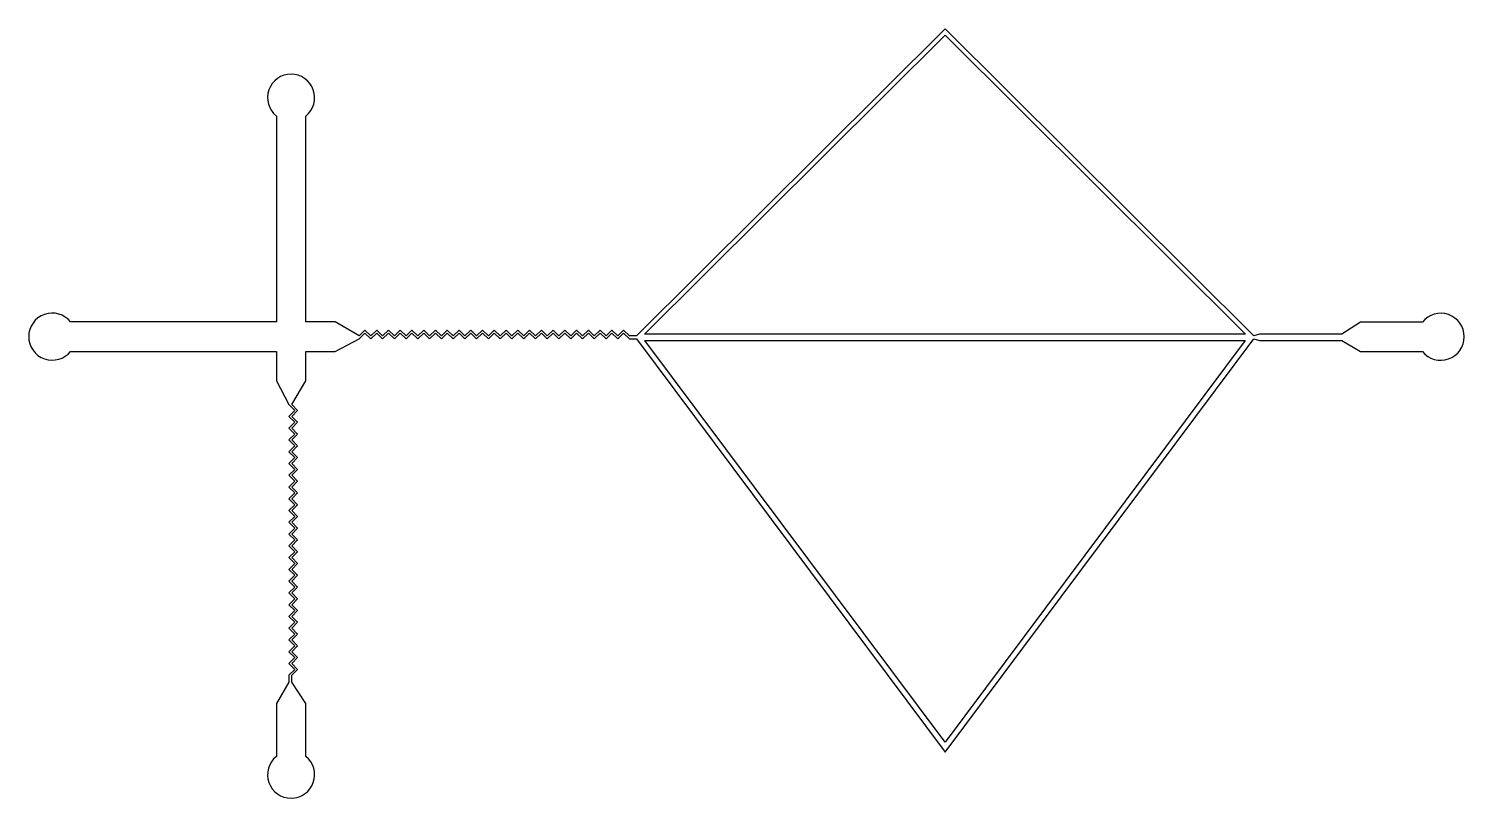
# Model space of a CAD drawing. Extents: x -63 to -14.2, y -14 to 12.2.
import ezdxf

# ---------------------------------------------------------------- set-up
doc = ezdxf.new("R2010")
doc.units = 0

msp = doc.modelspace()

# ---------------------------------------------------------------- linework, layer by layer
at = {"layer": '1'}
msp.add_lwpolyline([(-54.607, 1.236), (-54.607, 0.236), (-54.184, -0.577), (-53.984, -0.777), (-54.184, -0.977), (-53.984, -1.177), (-54.184, -1.377), (-53.984, -1.577), (-54.184, -1.777), (-53.984, -1.977), (-54.184, -2.177), (-53.984, -2.377), (-54.184, -2.577), (-53.984, -2.777), (-54.184, -2.977), (-53.984, -3.177), (-54.184, -3.377), (-53.984, -3.577), (-54.184, -3.777), (-53.984, -3.977), (-54.184, -4.177), (-53.984, -4.377), (-54.184, -4.577), (-53.984, -4.777), (-54.184, -4.977), (-53.984, -5.177), (-54.184, -5.377), (-53.984, -5.577), (-54.184, -5.777), (-53.984, -5.977), (-54.184, -6.177), (-53.984, -6.377), (-54.184, -6.577), (-53.984, -6.777), (-54.184, -6.977), (-53.984, -7.177), (-54.184, -7.377), (-53.984, -7.577), (-54.184, -7.777), (-53.984, -7.977), (-54.184, -8.177), (-53.984, -8.377), (-54.184, -8.577), (-53.984, -8.777), (-54.184, -8.977), (-53.984, -9.177), (-54.184, -9.377), (-53.984, -9.577), (-54.184, -9.777), (-54.184, -10.01), (-54.607, -10.735), (-54.607, -12.535, 0.318463), (-54.862, -13.425, 0.318463), (-54.107, -13.96, 0.318463), (-53.352, -13.425, 0.318463), (-53.607, -12.535), (-53.607, -10.735), (-54.085, -10.01), (-54.085, -9.777), (-53.885, -9.577), (-54.085, -9.377), (-53.885, -9.177), (-54.085, -8.977), (-53.885, -8.777), (-54.085, -8.577), (-53.885, -8.377), (-54.085, -8.177), (-53.885, -7.977), (-54.085, -7.777), (-53.885, -7.577), (-54.085, -7.377), (-53.885, -7.177), (-54.085, -6.977), (-53.885, -6.777), (-54.085, -6.577), (-53.885, -6.377), (-54.085, -6.177), (-53.885, -5.977), (-54.085, -5.777), (-53.885, -5.577), (-54.085, -5.377), (-53.885, -5.177), (-54.085, -4.977), (-53.885, -4.777), (-54.085, -4.577), (-53.885, -4.377), (-54.085, -4.177), (-53.885, -3.977), (-54.085, -3.777), (-53.885, -3.577), (-54.085, -3.377), (-53.885, -3.177), (-54.085, -2.977), (-53.885, -2.777), (-54.085, -2.577), (-53.885, -2.377), (-54.085, -2.177), (-53.885, -1.977), (-54.085, -1.777), (-53.885, -1.577), (-54.085, -1.377), (-53.885, -1.177), (-54.085, -0.977), (-53.885, -0.777), (-54.085, -0.577), (-53.607, 0.236), (-53.607, 1.236), (-52.607, 1.236), (-51.794, 1.659), (-51.594, 1.859), (-51.394, 1.659), (-51.194, 1.859), (-50.994, 1.659), (-50.794, 1.859), (-50.594, 1.659), (-50.394, 1.859), (-50.194, 1.659), (-49.994, 1.859), (-49.794, 1.659), (-49.594, 1.859), (-49.394, 1.659), (-49.194, 1.859), (-48.994, 1.659), (-48.794, 1.859), (-48.594, 1.659), (-48.394, 1.859), (-48.194, 1.659), (-47.994, 1.859), (-47.794, 1.659), (-47.594, 1.859), (-47.394, 1.659), (-47.194, 1.859), (-46.994, 1.659), (-46.794, 1.859), (-46.594, 1.659), (-46.394, 1.859), (-46.194, 1.659), (-45.994, 1.859), (-45.794, 1.659), (-45.594, 1.859), (-45.394, 1.659), (-45.194, 1.859), (-44.994, 1.659), (-44.794, 1.859), (-44.594, 1.659), (-44.394, 1.859), (-44.194, 1.659), (-43.994, 1.859), (-43.794, 1.659), (-43.594, 1.859), (-43.394, 1.659), (-43.194, 1.859), (-42.994, 1.659), (-42.794, 1.859), (-42.594, 1.659), (-42.361, 1.659), (-31.861, -12.389), (-21.361, 1.659), (-21.161, 1.603), (-18.361, 1.603), (-17.729, 1.232), (-15.624, 1.232, 0.318463), (-14.735, 0.977, 0.318463), (-14.2, 1.732, 0.318463), (-14.735, 2.487, 0.318463), (-15.624, 2.232), (-17.729, 2.232), (-18.361, 1.815), (-21.161, 1.815), (-21.361, 1.758), (-31.861, 12.205), (-42.361, 1.758), (-42.594, 1.758), (-42.794, 1.958), (-42.994, 1.758), (-43.194, 1.958), (-43.394, 1.758), (-43.594, 1.958), (-43.794, 1.758), (-43.994, 1.958), (-44.194, 1.758), (-44.394, 1.958), (-44.594, 1.758), (-44.794, 1.958), (-44.994, 1.758), (-45.194, 1.958), (-45.394, 1.758), (-45.594, 1.958), (-45.794, 1.758), (-45.994, 1.958), (-46.194, 1.758), (-46.394, 1.958), (-46.594, 1.758), (-46.794, 1.958), (-46.994, 1.758), (-47.194, 1.958), (-47.394, 1.758), (-47.594, 1.958), (-47.794, 1.758), (-47.994, 1.958), (-48.194, 1.758), (-48.394, 1.958), (-48.594, 1.758), (-48.794, 1.958), (-48.994, 1.758), (-49.194, 1.958), (-49.394, 1.758), (-49.594, 1.958), (-49.794, 1.758), (-49.994, 1.958), (-50.194, 1.758), (-50.394, 1.958), (-50.594, 1.758), (-50.794, 1.958), (-50.994, 1.758), (-51.194, 1.958), (-51.394, 1.758), (-51.594, 1.958), (-51.794, 1.758), (-52.607, 2.236), (-53.607, 2.236), (-53.607, 9.236, 0.318463), (-53.352, 10.126, 0.318463), (-54.107, 10.661, 0.318463), (-54.862, 10.126, 0.318463), (-54.607, 9.236), (-54.607, 2.236), (-61.606, 2.236, 0.318463), (-62.496, 2.491, 0.318463), (-63.031, 1.736, 0.318463), (-62.496, 0.981, 0.318463), (-61.606, 1.236)], format="xyb", close=True, dxfattribs=at)
for points in [[(-31.861, 11.982), (-21.641, 1.815), (-42.08, 1.815)], [(-42.069, 1.603), (-21.652, 1.603), (-31.861, -12.056)]]:
    msp.add_lwpolyline(points, close=True, dxfattribs=at)

doc.saveas('drawing.dxf')
